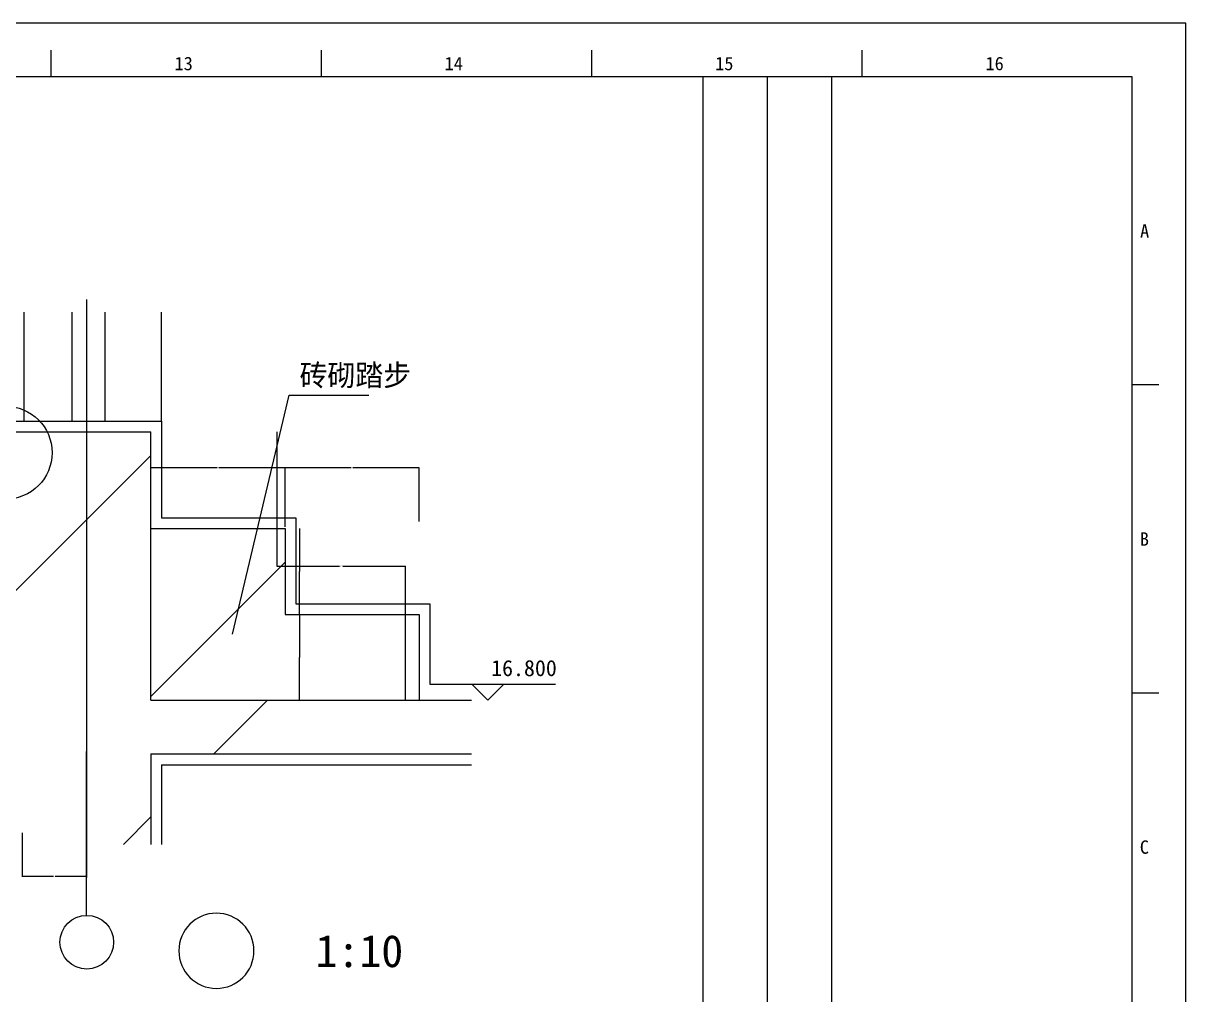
# Model space of a CAD drawing. Header units: metres. Extents: x -1 to 228715, y 0 to 21495.
# Drawn here: x 226548 to 228715, y 19685 to 21495 of the extents above; entities that cross this region are included whole.
import ezdxf

# ---------------------------------------------------------------- set-up
doc = ezdxf.new("R2010")
doc.units = ezdxf.units.M
for name, color, linetype in [('4', 4, 'Continuous'), ('DIM', 3, 'Continuous'), ('DOTE', 1, 'Continuous'), ('HATCH', 253, 'Continuous'), ('PUB_DIM', 3, 'Continuous'), ('PUB_TEXT', 7, 'Continuous'), ('TK', 3, 'Continuous'), ('TXT1', 7, 'Continuous'), ('WALL', 2, 'Continuous')]:
    doc.layers.add(name, color=color, linetype=linetype)
doc.dimstyles.get("Standard").update_dxf_attribs({"dimtxt": 2.5, "dimasz": 2.5, "dimexe": 1.25, "dimexo": 0.625, "dimtad": 1, "dimcen": 2.5, "dimazin": 3, "dimtfac": 1, "dimtmove": 0, "dimatfit": 3})

# ---------------------------------------------------------------- blocks, each defined once
blk = doc.blocks.new('_INDEX1')
blk.add_lwpolyline([(-0.5, 0, 1), (0.5, 0, 1)], format="xyb", close=True)
blk = doc.blocks.new('TK-A1')
at = {"layer": 'TK'}
for p, q in [((841, 594), (0, 594)), ((841, 0), (841, 594)), ((629.5, 589), (629.5, 584)), ((679.88, 589), (679.88, 584)), ((730.25, 589), (730.25, 584)), ((780.62, 589), (780.62, 584)), ((763, 584), (763, 369)), ((775, 584), (775, 369)), ((836, 526.6), (831, 526.6)), ((836, 469.2), (831, 469.2))]:
    blk.add_line(p, q, dxfattribs=at)
blk.add_lwpolyline([(831, 584), (25, 584), (25, 10), (831, 10)], close=True, dxfattribs=at)
blk.add_lwpolyline([(751, 584), (751, 10)], dxfattribs=at)
for s, p in [('13', (652.56, 585.25)), ('14', (702.89, 585.25)), ('15', (753.31, 585.25)), ('16', (803.69, 585.25)), ('A', (832.49, 554.05)), ('B', (832.44, 496.65)), ('C', (832.44, 439.25))]:
    blk.add_text(s, height=2.5, dxfattribs=at).set_placement(p)
blk = doc.blocks.new('*D12')
for p, q in [((227062.98, 20393.13), (227062.98, 20313.13)), ((227062.73, 20313.13), (227062.48, 20313.13)), ((227062.98, 20233.13), (227062.98, 20313.13)), ((227062.98, 20313.13), (227062.98, 20313.13)), ((227063.23, 20313.13), (227063.48, 20313.13))]:
    blk.add_line(p, q)
at = {"layer": 'Defpoints'}
for p in [(227062.98, 20393.13), (227062.98, 20313.13), (227062.98, 20233.13)]:
    blk.add_point(p, dxfattribs=at)
at = {"layer": 'PUB_DIM', "insert": (227062.98, 20314.255), "char_height": 1, "attachment_point": 5}
blk.add_mtext('0', dxfattribs=at)
blk = doc.blocks.new('*D13')
for p, q in [((226909.78, 20666.23), (226786.03, 20666.23)), ((226786.28, 20556.38), (226786.28, 20666.23)), ((227036.53, 20666.23), (226912.78, 20666.23)), ((227036.28, 20566.38), (227036.28, 20666.23))]:
    blk.add_line(p, q)
at = {"layer": 'Defpoints'}
for p in [(227036.28, 20666.23), (227036.28, 20566.38), (226786.28, 20556.38)]:
    blk.add_point(p, dxfattribs=at)
at = {"layer": 'PUB_DIM', "insert": (226911.28, 20666.23), "char_height": 1, "attachment_point": 5}
blk.add_mtext('250', dxfattribs=at)
blk = doc.blocks.new('*D14')
for p, q in [((227020.8, 20733.13), (227020.8, 20483.13)), ((227021.05, 20483.13), (227137.81, 20483.13)), ((227143.81, 20483.13), (227260.57, 20483.13)), ((227260.82, 20233.13), (227260.82, 20483.13))]:
    blk.add_line(p, q)
at = {"layer": 'Defpoints'}
for p in [(227020.8, 20733.13), (227020.8, 20483.13), (227260.82, 20233.13)]:
    blk.add_point(p, dxfattribs=at)
at = {"layer": 'PUB_DIM', "insert": (227140.81, 20483.13), "char_height": 1, "attachment_point": 5}
blk.add_mtext('240,02', dxfattribs=at)
blk = doc.blocks.new('*D48')
for p, q in [((227062.98, 20553.13), (227062.98, 20473.13)), ((227062.73, 20473.13), (227062.48, 20473.13)), ((227062.98, 20393.13), (227062.98, 20473.13)), ((227062.98, 20473.13), (227062.98, 20473.13)), ((227063.23, 20473.13), (227063.48, 20473.13))]:
    blk.add_line(p, q)
at = {"layer": 'Defpoints'}
for p in [(227062.98, 20553.13), (227062.98, 20473.13), (227062.98, 20393.13)]:
    blk.add_point(p, dxfattribs=at)
at = {"layer": 'PUB_DIM', "insert": (227062.98, 20474.255), "char_height": 1, "attachment_point": 5}
blk.add_mtext('0', dxfattribs=at)
blk = doc.blocks.new('*D49')
for p, q in [((227159.78, 20666.23), (227036.03, 20666.23)), ((227036.28, 20556.38), (227036.28, 20666.23)), ((227286.53, 20666.23), (227162.78, 20666.23)), ((227286.28, 20566.38), (227286.28, 20666.23))]:
    blk.add_line(p, q)
at = {"layer": 'Defpoints'}
for p in [(227286.28, 20666.23), (227286.28, 20566.38), (227036.28, 20556.38)]:
    blk.add_point(p, dxfattribs=at)
at = {"layer": 'PUB_DIM', "insert": (227161.28, 20666.23), "char_height": 1, "attachment_point": 5}
blk.add_mtext('250', dxfattribs=at)
blk = doc.blocks.new('*D50')
for p, q in [((226546.28, 19986.28), (226546.28, 19904.93)), ((226666.28, 19986.28), (226666.28, 19904.93)), ((226604.78, 19904.93), (226546.03, 19904.93)), ((226666.53, 19904.93), (226607.78, 19904.93))]:
    blk.add_line(p, q)
at = {"layer": 'Defpoints'}
for p in [(226546.28, 19986.28), (226666.28, 19986.28), (226666.28, 19904.93)]:
    blk.add_point(p, dxfattribs=at)
at = {"layer": 'PUB_DIM', "insert": (226606.28, 19904.93), "char_height": 1, "attachment_point": 5}
blk.add_mtext('120', dxfattribs=at)

msp = doc.modelspace()

# ---------------------------------------------------------------- hatches: boundary and pattern name
at = {"layer": 'HATCH'}
h = msp.add_hatch(dxfattribs=at)
h.set_pattern_fill('AN31C', scale=150)
h.set_pattern_definition([(45, (0, 0), (-336.7596, 336.7596), [])])
h.paths.add_polyline_path([(226786.28, 20733.13), (226666.28, 20733.13), (226666.28, 19964.65), (226786.28, 19964.65), (226786.28, 20133.13), (227383.48, 20133.13), (227383.48, 20233.13), (226786.28, 20233.13)])
h.paths.add_polyline_path([(226666.28, 20733.13), (226592.99, 20733.13, -0.12), (226602.06, 20694.48, -0.31), (226546.28, 20613.38), (226546.28, 20462.64), (226036.84, 20462.64), (226036.84, 20362.59), (226546.28, 20362.59), (226546.28, 19964.65), (226666.28, 19964.65), (226666.28, 20137.71)])
h.paths.add_polyline_path([(226602.06, 20694.48, 0.12), (226592.99, 20733.13), (226486.28, 20733.13), (226486.28, 20673.13), (226546.28, 20673.13), (226546.28, 20613.38, 0.31)])
h.paths.add_polyline_path([(226036.84, 20462.64), (225971.24, 20462.64), (225971.24, 20362.59), (226036.84, 20362.59)])
h = msp.add_hatch(dxfattribs=at)
h.set_pattern_fill('ANSI31', scale=200)
h.paths.add_polyline_path([(226786.28, 20233.13), (227286.28, 20233.13), (227286.28, 20393.13), (227036.28, 20393.13), (227036.28, 20553.13), (226786.28, 20553.13)])

# ---------------------------------------------------------------- linework, layer by layer
at = {"layer": '4'}
for p, q in [((226466.28, 20753.13), (226806.28, 20753.13)), ((226806.28, 20113.13), (227383.48, 20113.13)), ((226806.28, 20113.13), (226806.28, 19964.65))]:
    msp.add_line(p, q, dxfattribs=at)
msp.add_lwpolyline([(226806.28, 20753.13), (226806.28, 20573.13), (227056.28, 20573.13), (227056.28, 20413.13), (227306.28, 20413.13), (227306.28, 20263.13), (227383.48, 20263.13)], dxfattribs=at)
at = {"layer": 'DIM'}
for p, q in [((226550.31, 20753.13), (226550.31, 20956.44)), ((226639.48, 20753.13), (226639.48, 20956.44)), ((226700.96, 20753.13), (226700.96, 20956.44)), ((226806.28, 20753.13), (226806.28, 20956.44))]:
    msp.add_line(p, q, dxfattribs=at)
msp.add_circle((226515.21, 20694.48), 86.85, dxfattribs=at)
at = {"layer": 'DOTE'}
msp.add_line((226666.28, 20979.68), (226666.28, 19903.12), dxfattribs=at)
at = {"layer": 'PUB_DIM'}
for p, q in [((227414.3, 20233.13), (227384.3, 20263.13)), ((227384.3, 20263.13), (227444.3, 20263.13)), ((227444.3, 20263.13), (227414.3, 20233.13)), ((227414.3, 20263.13), (227540.59, 20263.13)), ((226666.28, 19832.38), (226666.28, 20137.71))]:
    msp.add_line(p, q, dxfattribs=at)
msp.add_lwpolyline([(226938.25, 20356.14), (227043.73, 20801.84), (227192.25, 20801.84)], dxfattribs=at)
msp.add_circle((226666.78, 19782.41), 50, dxfattribs=at)
at = {"layer": 'WALL'}
for p, q in [((226486.28, 20733.13), (226786.28, 20733.13)), ((226786.28, 20233.13), (226786.28, 20733.13)), ((226786.28, 20233.13), (227383.48, 20233.13)), ((226786.28, 20133.13), (226786.28, 19964.65)), ((226786.28, 20133.13), (227383.48, 20133.13))]:
    msp.add_line(p, q, dxfattribs=at)
msp.add_lwpolyline([(226786.28, 20553.13), (227036.28, 20553.13), (227036.28, 20393.13), (227286.28, 20393.13), (227286.28, 20233.13)], dxfattribs=at)

# ---------------------------------------------------------------- block references
at = {"layer": 'PUB_DIM', "xscale": 10, "yscale": 10, "zscale": 10}
msp.add_blockref('TK-A1', (220304.77, 15554.61), dxfattribs=at)
at = {"layer": 'PUB_TEXT', "xscale": 140, "yscale": 140, "zscale": 140}
msp.add_blockref('_INDEX1', (226908.38, 19766.4), dxfattribs=at)

# ---------------------------------------------------------------- texts
msp.add_text('砖砌踏步', height=40).set_placement((227063.29, 20818.84))
at = {"layer": 'PUB_DIM'}
msp.add_text('16.800', height=30, dxfattribs=at).set_placement((227420.3, 20278.13))
at = {"layer": 'TXT1'}
msp.add_text('1:10', height=60, dxfattribs=at).set_placement((227093.25, 19735.99))

# ---------------------------------------------------------------- dimensions: what is measured, and where the dimension line sits
at = {"layer": 'PUB_DIM'}
for base, p1, p2, picture, middle in [((227020.8, 20483.13), (227020.8, 20733.13), (227260.82, 20233.13), '*D14', (227140.81, 20483.13)), ((227036.28, 20666.23), (227036.28, 20566.38), (226786.28, 20556.38), '*D13', (226911.28, 20666.23)), ((227286.28, 20666.23), (227286.28, 20566.38), (227036.28, 20556.38), '*D49', (227161.28, 20666.23)), ((227062.98, 20473.13), (227062.98, 20393.13), (227062.98, 20553.13), '*D48', (227062.98, 20474.255)), ((227062.98, 20313.13), (227062.98, 20233.13), (227062.98, 20393.13), '*D12', (227062.98, 20314.255)), ((226666.28, 19904.93), (226666.28, 19986.28), (226546.28, 19986.28), '*D50', (226606.28, 19904.93))]:
    dim = msp.add_linear_dim(base=base, p1=p1, p2=p2, dimstyle='Standard', dxfattribs=at)
    dim.commit()
    dim.dimension.update_dxf_attribs({"geometry": picture, "text_midpoint": middle})

doc.saveas('drawing.dxf')
